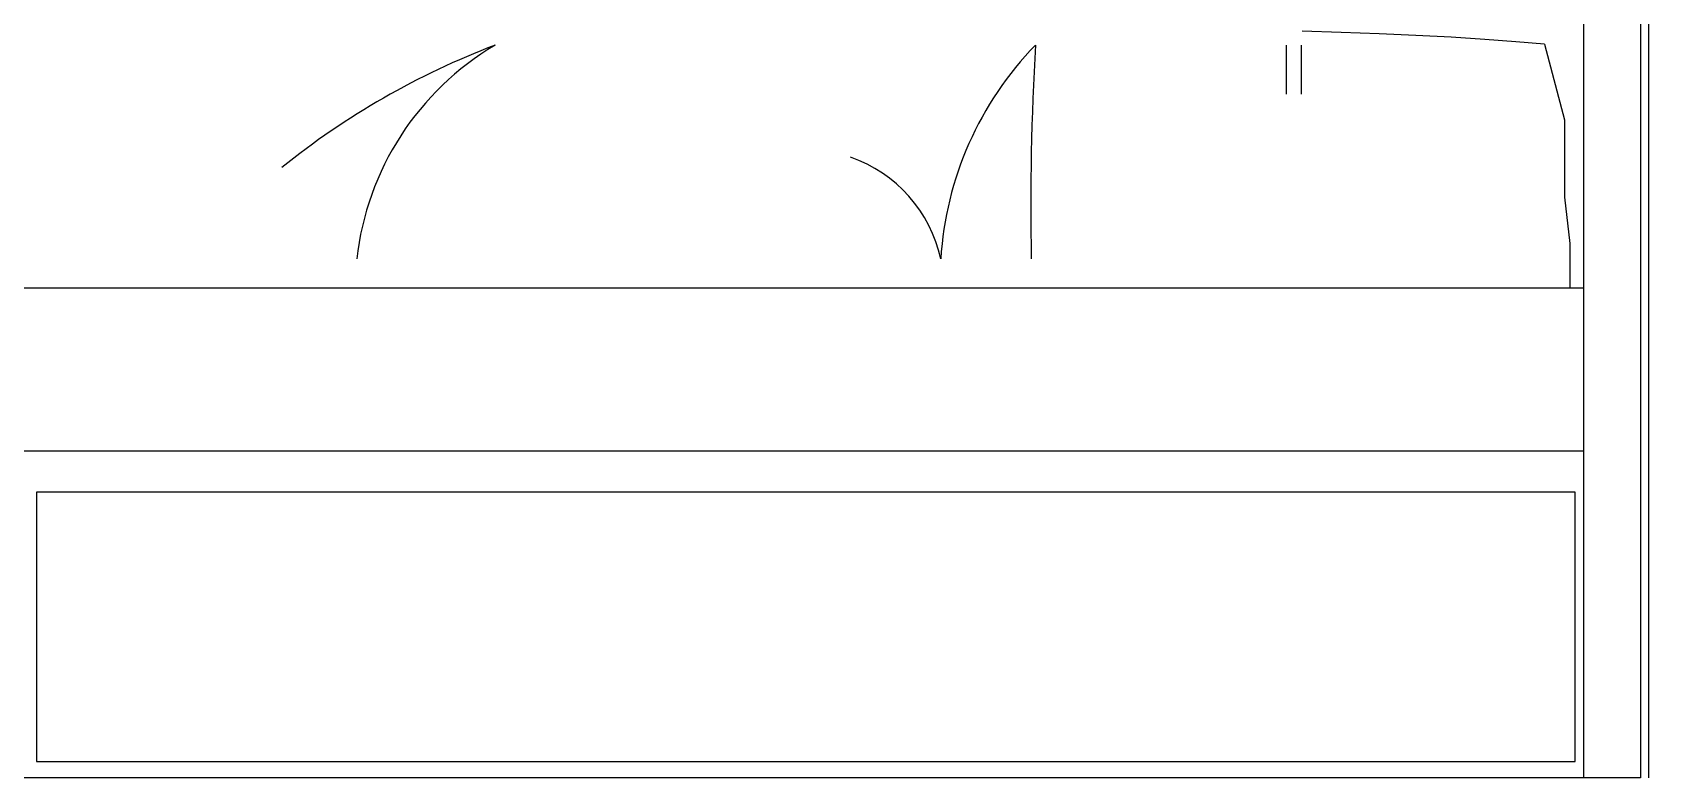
# Model space of a CAD drawing. Header units: millimetres. Extents: x 30176 to 68715, y 55479 to 72995.
# Drawn here: x 47837 to 48827, y 56892 to 57349 of the extents above; entities that cross this region are included whole.
import ezdxf

# ---------------------------------------------------------------- set-up
doc = ezdxf.new("R2010")
doc.units = ezdxf.units.MM

# ---------------------------------------------------------------- blocks, each defined once
blk = doc.blocks.new('A$C7F2A1D0A')
for p, q in [((1980, 0), (1980, 710.35)), ((1940, 650), (1940, 300)), ((1975, 650), (1975, 0)), ((1791.61, 456.67), (1767.76, 457.34)), ((1814.92, 455.82), (1791.61, 456.67)), ((1837.48, 454.81), (1814.92, 455.82)), ((1757.99, 448.82), (1757.99, 418.82)), ((1767.35, 418.82), (1767.35, 448.82)), ((1859.1, 453.66), (1837.48, 454.81)), ((1879.57, 452.38), (1859.1, 453.66)), ((1898.7, 450.98), (1879.57, 452.38)), ((1916.29, 449.47), (1898.7, 450.98)), ((1916.29, 449.47), (1928.53, 403.1)), ((1928.53, 403.1), (1928.53, 355.73)), ((1928.53, 355.73), (1931.69, 327.31)), ((1931.69, 327.31), (1931.69, 300)), ((1940, 300), (40, 300)), ((1940, 300), (1940, 0)), ((1940, 200), (40, 200)), ((1935, 175), (992.5, 175)), ((992.5, 175), (992.5, 10)), ((1935, 10), (1935, 175)), ((992.5, 10), (1935, 10)), ((1975, 0), (0, 0))]:
    blk.add_line(p, q)
for centre, radius, start, end in [((1445.07, -1.64), 482.05, 110.85375, 128.84143), ((1362.1, 298.57), 174.45, 120.53421, 173.6616), ((1752.06, 305.09), 206.05, 135.7654, 176.45567), ((3272.12, 350.48), 1670.59, 176.62499, 181.11989), ((1462.9, 299.59), 85.47, 12.32019, 70.73692)]:
    blk.add_arc(centre, radius, start, end)

msp = doc.modelspace()

# ---------------------------------------------------------------- block references
msp.add_blockref('A$C7F2A1D0A', (46847.32, 56892.04))

doc.saveas('drawing.dxf')
